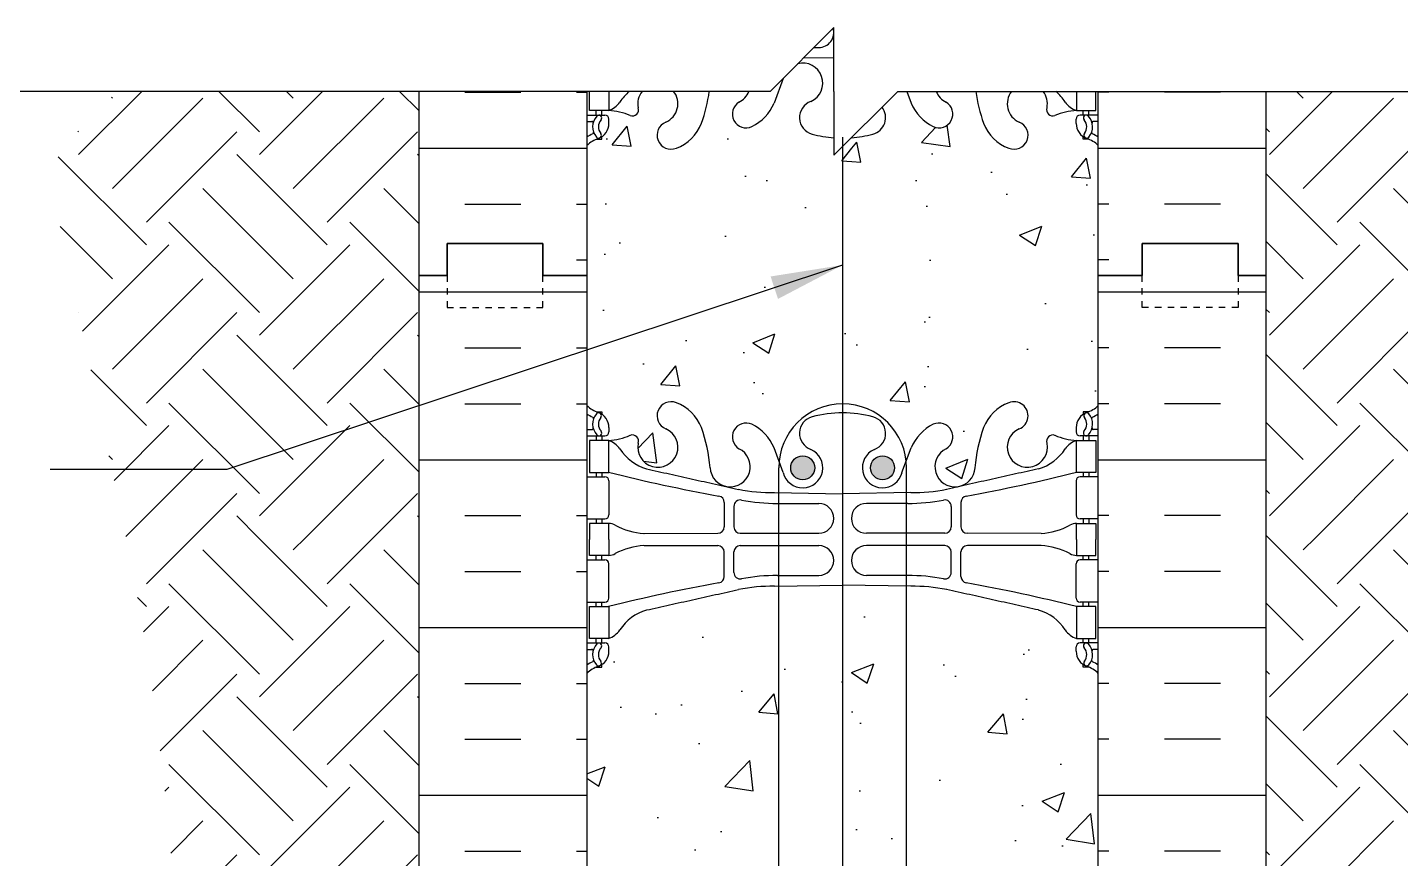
# Model space of a CAD drawing. Header units: inches. Extents: x 269.3 to 322.7, y 44.6 to 95.9.
# Drawn here: x 283.35 to 304.82, y 82.93 to 95.94 of the extents above; entities that cross this region are included whole.
import ezdxf

# ---------------------------------------------------------------- set-up
doc = ezdxf.new("R2010")
doc.units = ezdxf.units.IN
doc.header["$LTSCALE"] = 0.5
doc.header["$MEASUREMENT"] = 0
doc.linetypes.add('DASHED2', pattern=[0.375, 0.25, -0.125])
for name, color, linetype in [('HATCH', 12, 'Continuous'), ('line25', 2, 'Continuous'), ('LINE3', 3, 'Continuous'), ('LINE50', 5, 'Continuous'), ('LINE9', 9, 'Continuous'), ('TEXT', 4, 'Continuous'), ('Web_Edge', 9, 'Continuous')]:
    doc.layers.add(name, color=color, linetype=linetype)
doc.styles.add('DIM', font='romans.shx', dxfattribs={"width": 0.7})
doc.dimstyles.new('ext_12', dxfattribs={"dimscale": 12, "dimtxt": 0.09375, "dimasz": 0.09375, "dimexe": 0.09375, "dimexo": 0.0625, "dimgap": 0.0625, "dimtad": 1, "dimdec": 1, "dimzin": 3, "dimdsep": 46, "dimlunit": 4, "dimtxsty": 'DIM', "dimcen": 0.09, "dimdle": 0.09375, "dimclrt": 4, "dimadec": 0, "dimazin": 0, "dimtfac": 1, "dimtdec": 1, "dimtmove": 2, "dimatfit": 3, "dimfxl": 1, "dimfrac": 2, "dimtolj": 1, "dimtzin": 0, "dimarcsym": 0})
pattern_1 = [(51, (0, 0), (3.59123, -0.251123), [0.375, -4.125]), (356, (0, 0), (-0.75929, 3.74828), [0.3, -3.3]), (101.4514, (0.2993, -0.021), (2.831944, 3.497155), [0.3187, -3.50571]), (47.1842, (-0.0175, 1), (5.349836, -0.73434), [0.5625, -6.1875]), (97.6356, (0.4284, 0.9387), (4.5876, 4.95141), [0.47805, -5.258565]), (352.1842, (-0.0175, 1), (4.58759, 4.95141), [0.45, -4.95]), (22, (0.4868, 0.7586), (3.019214, -1.9607), [0.375, -4.125]), (327, (0.487, 0.7586), (1.153113, 3.64643), [0.3, -3.3]), (72.4514, (0.7384, 0.5952), (4.17233, 1.685726), [0.3187, -3.50571]), (38.5, (0, 0), (0.031741, 1.665277), [0, -3.26, 0, -3.35, 0, -3.3125]), (8.5, (0, 0), (1.28073, 1.994714), [0, -1.91, 0, -3.185, 0, -1.2625]), (328.5, (-1.1148, -0.0195), (2.670674, -0.066175), [0, -1.25, 0, -3.9, 0, -5.175]), (318.5, (-1.6148, -0.0282), (2.906751, 0.551339), [0, -1.625, 0, -2.59, 0, -3.675])]
pattern_2 = [(45, (-158.8588, -23.0793), (2e-16, 2.828427), [2, -2]), (45, (-159.3891, -22.549), (2e-16, 2.828427), [2, -2]), (45, (-159.9194, -22.0186), (2e-16, 2.828427), [2, -2]), (135, (-159.9194, -21.665), (-2.828427, 4e-16), [2, -2]), (135, (-159.3891, -21.1347), (-2.828427, 4e-16), [2, -2]), (135, (-158.8588, -20.6044), (-2.828427, 4e-16), [2, -2])]
pattern_3 = [(45, (-162.8588, -23.0793), (2e-16, 2.828427), [2, -2]), (45, (-163.3891, -22.549), (2e-16, 2.828427), [2, -2]), (45, (-163.9194, -22.0186), (2e-16, 2.828427), [2, -2]), (135, (-163.9194, -21.665), (-2.828427, 4e-16), [2, -2]), (135, (-163.3891, -21.1347), (-2.828427, 4e-16), [2, -2]), (135, (-162.8588, -20.6044), (-2.828427, 4e-16), [2, -2])]

msp = doc.modelspace()

# ---------------------------------------------------------------- hatches: boundary and pattern name
at = {"layer": 'HATCH'}
h = msp.add_hatch(dxfattribs=at)
h.set_pattern_fill('AR-CONC', color=256, scale=0.5, angle=1, style=0)
h.set_pattern_definition(pattern_1)
h.paths.add_polyline_path([(296.244, 94.211, -0.020939), (296.097, 94.206, -0.068475), (295.623, 94.268, -0.734872), (295.6, 94.779, 1.612474), (295.168, 95.139), (295.025, 94.752, -0.173075), (294.679, 94.385, -0.940793), (294.476, 94.768, 1.753171), (294.025, 95.065, -0.068226), (293.889, 94.437, -0.21345), (293.497, 94.048, -1), (293.334, 94.456, 2.087231), (292.9, 94.681, -0.638777), (292.775, 94.558, 0.087457), (292.438, 94.636), (292.333, 94.636), (292.333, 94.566), (292.38, 94.566, -0.414214), (292.443, 94.504), (292.443, 94.436, -0.249069), (292.333, 94.229), (292.333, 94.188), (292.243, 94.188, 0.088416), (292.097, 94.09), (292.097, 92.056), (292.097, 90.021, 0.088416), (292.243, 89.924), (292.333, 89.924), (292.333, 89.882, -0.249069), (292.443, 89.675), (292.443, 89.608, -0.414214), (292.38, 89.545), (292.333, 89.545), (292.333, 89.475), (292.438, 89.475, 0.087457), (292.775, 89.554, -0.638777), (292.9, 89.431, 2.087231), (293.334, 89.655, -1), (293.497, 90.064, -0.21345), (293.889, 89.675, -0.068226), (294.025, 89.047, 0.027005), (294.028, 89.013), (294.232, 89.013), (294.648, 89.013, 0.329064), (294.476, 89.343, -0.940793), (294.679, 89.727, -0.173075), (295.025, 89.36), (295.103, 89.149, -0.384362), (296.098, 90.046, -0.036536), (296.244, 90.035)])
h = msp.add_hatch(dxfattribs=at)
h.set_pattern_fill('AR-CONC', color=256, scale=0.5, angle=1, style=0)
h.set_pattern_definition(pattern_1)
h.paths.add_polyline_path([(300.097, 94.09, 0.088416), (299.951, 94.188), (299.861, 94.188), (299.861, 94.229, -0.249069), (299.751, 94.436), (299.751, 94.504, -0.414214), (299.813, 94.566), (299.861, 94.566), (299.861, 94.636), (299.756, 94.636, 0.087457), (299.419, 94.558, -0.638777), (299.294, 94.681, 2.087231), (298.86, 94.456, -1), (298.697, 94.048, -0.21345), (298.304, 94.437, -0.068226), (298.169, 95.065, 1.753171), (297.718, 94.768, -0.940793), (297.514, 94.385, -0.173075), (297.168, 94.752), (297.026, 95.139, 1.612474), (296.594, 94.779, -0.734872), (296.571, 94.268, -0.047469), (296.244, 94.211), (296.244, 90.035, -0.341601), (297.092, 89.154), (297.168, 89.36, -0.173075), (297.514, 89.727, -0.940793), (297.718, 89.343, 1.753171), (298.169, 89.047, -0.068226), (298.304, 89.675, -0.21345), (298.697, 90.064, -1), (298.86, 89.655, 2.087231), (299.294, 89.431, -0.638777), (299.419, 89.554, 0.087457), (299.756, 89.475), (299.861, 89.475), (299.861, 89.545), (299.813, 89.545, -0.414214), (299.751, 89.608), (299.751, 89.675, -0.249069), (299.861, 89.882), (299.861, 89.924), (299.951, 89.924, 0.088416), (300.097, 90.021), (300.097, 92.056)])
h = msp.add_hatch(dxfattribs=at)
h.set_pattern_fill('EARTH', color=256, scale=8, angle=45, style=0)
h.set_pattern_definition(pattern_2)
h.paths.add_polyline_path([(284.753, 94.937), (289.472, 94.937), (289.472, 87.951), (284.887, 87.951), (284.883, 87.97), (284.879, 87.99), (284.875, 88.009), (284.871, 88.029), (284.867, 88.049), (284.863, 88.068), (284.859, 88.088), (284.855, 88.107), (284.85, 88.127), (284.846, 88.147), (284.842, 88.166), (284.838, 88.186), (284.834, 88.205), (284.83, 88.225), (284.826, 88.244), (284.822, 88.264), (284.818, 88.284), (284.814, 88.303), (284.81, 88.323), (284.806, 88.342), (284.802, 88.362), (284.798, 88.382), (284.794, 88.401), (284.789, 88.421), (284.785, 88.44), (284.781, 88.46), (284.777, 88.479), (284.773, 88.499), (284.769, 88.519), (284.765, 88.538), (284.761, 88.558), (284.757, 88.577), (284.753, 88.597), (284.749, 88.616), (284.745, 88.636), (284.74, 88.656), (284.736, 88.675), (284.732, 88.695), (284.728, 88.714), (284.724, 88.734), (284.72, 88.754), (284.716, 88.773), (284.712, 88.793), (284.708, 88.812), (284.704, 88.832), (284.7, 88.851), (284.695, 88.871), (284.691, 88.891), (284.687, 88.91), (284.683, 88.93), (284.679, 88.949), (284.675, 88.969), (284.671, 88.988), (284.667, 89.008), (284.663, 89.028), (284.659, 89.047), (284.654, 89.067), (284.65, 89.086), (284.646, 89.106), (284.642, 89.125), (284.638, 89.145), (284.634, 89.165), (284.63, 89.184), (284.626, 89.204), (284.622, 89.223), (284.617, 89.243), (284.613, 89.263), (284.609, 89.282), (284.605, 89.302), (284.601, 89.321), (284.597, 89.341), (284.593, 89.36), (284.589, 89.38), (284.585, 89.4), (284.58, 89.419), (284.576, 89.439), (284.572, 89.458), (284.568, 89.478), (284.564, 89.497), (284.56, 89.517), (284.556, 89.537), (284.552, 89.556), (284.547, 89.576), (284.543, 89.595), (284.539, 89.615), (284.535, 89.634), (284.531, 89.654), (284.527, 89.674), (284.523, 89.693), (284.519, 89.713), (284.514, 89.732), (284.51, 89.752), (284.506, 89.771), (284.502, 89.791), (284.498, 89.811), (284.494, 89.83), (284.49, 89.85), (284.485, 89.869), (284.481, 89.889), (284.477, 89.908), (284.473, 89.928), (284.469, 89.948), (284.465, 89.967), (284.461, 89.987), (284.457, 90.006), (284.452, 90.026), (284.448, 90.045), (284.444, 90.065), (284.44, 90.085), (284.436, 90.104), (284.432, 90.124), (284.428, 90.143), (284.423, 90.163), (284.419, 90.183), (284.415, 90.202), (284.411, 90.222), (284.407, 90.241), (284.403, 90.261), (284.399, 90.28), (284.394, 90.3), (284.39, 90.32), (284.386, 90.339), (284.382, 90.359), (284.378, 90.378), (284.374, 90.398), (284.369, 90.417), (284.365, 90.437), (284.361, 90.457), (284.357, 90.476), (284.353, 90.496), (284.349, 90.515), (284.345, 90.535), (284.34, 90.554), (284.336, 90.574), (284.332, 90.594), (284.328, 90.613), (284.324, 90.633), (284.32, 90.652), (284.315, 90.672), (284.311, 90.691), (284.307, 90.711), (284.303, 90.731), (284.299, 90.75), (284.295, 90.77), (284.29, 90.789), (284.286, 90.809), (284.282, 90.828), (284.278, 90.848), (284.274, 90.868), (284.27, 90.887), (284.266, 90.907), (284.261, 90.926), (284.257, 90.946), (284.253, 90.965), (284.249, 90.985), (284.245, 91.005), (284.241, 91.024), (284.236, 91.044), (284.232, 91.063), (284.228, 91.083), (284.224, 91.102), (284.22, 91.122), (284.216, 91.142), (284.211, 91.161), (284.207, 91.181), (284.203, 91.2), (284.199, 91.22), (284.195, 91.239), (284.19, 91.259), (284.186, 91.279), (284.182, 91.298), (284.178, 91.318), (284.174, 91.337), (284.17, 91.357), (284.165, 91.376), (284.161, 91.396), (284.157, 91.416), (284.153, 91.435), (284.149, 91.455), (284.145, 91.474), (284.14, 91.494), (284.136, 91.513), (284.132, 91.533), (284.128, 91.553), (284.124, 91.572), (284.12, 91.592), (284.115, 91.611), (284.111, 91.631), (284.107, 91.65), (284.103, 91.67), (284.099, 91.69), (284.094, 91.709), (284.09, 91.729), (284.086, 91.748), (284.082, 91.768), (284.078, 91.787), (284.074, 91.807), (284.069, 91.827), (284.065, 91.846), (284.061, 91.866), (284.057, 91.885), (284.053, 91.905), (284.048, 91.924), (284.044, 91.944), (284.04, 91.964), (284.036, 91.983), (284.032, 92.003), (284.028, 92.022), (284.023, 92.042), (284.019, 92.061), (284.015, 92.081), (284.011, 92.1), (284.007, 92.12), (284.002, 92.14), (283.998, 92.159), (283.994, 92.179), (283.99, 92.198), (283.986, 92.218), (283.982, 92.237), (283.977, 92.257), (283.973, 92.277), (283.969, 92.296), (283.965, 92.316), (283.961, 92.335), (283.956, 92.355), (283.952, 92.374), (283.948, 92.394), (283.944, 92.414), (283.94, 92.433), (283.936, 92.453), (283.931, 92.472), (283.927, 92.492), (283.923, 92.511), (283.919, 92.531), (283.915, 92.551), (283.91, 92.57), (283.906, 92.59), (283.902, 92.609), (283.898, 92.629), (283.894, 92.648), (283.889, 92.668), (283.885, 92.688), (283.881, 92.707), (283.877, 92.727), (283.873, 92.746), (283.869, 92.766), (283.864, 92.785), (283.86, 92.805), (283.856, 92.825), (283.852, 92.844), (283.848, 92.864), (283.843, 92.883), (283.839, 92.903), (283.835, 92.922), (283.831, 92.942), (283.827, 92.962), (283.827, 94.01)])
h = msp.add_hatch(dxfattribs=at)
h.set_pattern_fill('INSUL', color=256, scale=7, style=0)
h.set_pattern_definition([(0, (-2634.0648, -304.9536), (0, 2.625), []), (0, (-2634.0648, -304.0786), (0, 2.625), [0.875, -0.875]), (0, (-2634.0648, -303.2036), (0, 2.625), [0.875, -0.875])])
h.paths.add_polyline_path([(292.097, 94.937), (289.472, 94.937), (289.472, 92.056), (289.909, 92.056), (289.909, 92.556), (291.409, 92.556), (291.409, 92.056), (292.097, 92.056)])
h = msp.add_hatch(dxfattribs=at)
h.set_pattern_fill('INSUL', color=256, scale=7, style=0)
h.set_pattern_definition([(180, (3226.2584, -304.9536), (0, 2.625), []), (180, (3226.2584, -304.0786), (0, 2.625), [0.875, -0.875]), (180, (3226.2584, -303.2036), (0, 2.625), [0.875, -0.875])])
h.paths.add_polyline_path([(302.722, 94.937), (300.097, 94.937), (300.097, 92.056), (300.784, 92.056), (300.784, 92.556), (302.284, 92.556), (302.284, 92.056), (302.722, 92.056)])
h = msp.add_hatch(dxfattribs=at)
h.set_pattern_fill('EARTH', color=256, scale=8, angle=45, style=0)
h.set_pattern_definition(pattern_3)
h.paths.add_polyline_path([(307.44, 94.937), (302.722, 94.937), (302.722, 87.951), (307.307, 87.951), (307.311, 87.97), (307.315, 87.99), (307.319, 88.009), (307.323, 88.029), (307.327, 88.049), (307.331, 88.068), (307.335, 88.088), (307.339, 88.107), (307.343, 88.127), (307.347, 88.147), (307.351, 88.166), (307.355, 88.186), (307.359, 88.205), (307.363, 88.225), (307.368, 88.244), (307.372, 88.264), (307.376, 88.284), (307.38, 88.303), (307.384, 88.323), (307.388, 88.342), (307.392, 88.362), (307.396, 88.382), (307.4, 88.401), (307.404, 88.421), (307.408, 88.44), (307.412, 88.46), (307.416, 88.479), (307.42, 88.499), (307.425, 88.519), (307.429, 88.538), (307.433, 88.558), (307.437, 88.577), (307.441, 88.597), (307.445, 88.616), (307.449, 88.636), (307.453, 88.656), (307.457, 88.675), (307.461, 88.695), (307.465, 88.714), (307.47, 88.734), (307.474, 88.754), (307.478, 88.773), (307.482, 88.793), (307.486, 88.812), (307.49, 88.832), (307.494, 88.851), (307.498, 88.871), (307.502, 88.891), (307.506, 88.91), (307.51, 88.93), (307.515, 88.949), (307.519, 88.969), (307.523, 88.988), (307.527, 89.008), (307.531, 89.028), (307.535, 89.047), (307.539, 89.067), (307.543, 89.086), (307.547, 89.106), (307.551, 89.125), (307.556, 89.145), (307.56, 89.165), (307.564, 89.184), (307.568, 89.204), (307.572, 89.223), (307.576, 89.243), (307.58, 89.263), (307.584, 89.282), (307.588, 89.302), (307.593, 89.321), (307.597, 89.341), (307.601, 89.36), (307.605, 89.38), (307.609, 89.4), (307.613, 89.419), (307.617, 89.439), (307.621, 89.458), (307.626, 89.478), (307.63, 89.497), (307.634, 89.517), (307.638, 89.537), (307.642, 89.556), (307.646, 89.576), (307.65, 89.595), (307.654, 89.615), (307.659, 89.634), (307.663, 89.654), (307.667, 89.674), (307.671, 89.693), (307.675, 89.713), (307.679, 89.732), (307.683, 89.752), (307.687, 89.771), (307.692, 89.791), (307.696, 89.811), (307.7, 89.83), (307.704, 89.85), (307.708, 89.869), (307.712, 89.889), (307.716, 89.908), (307.721, 89.928), (307.725, 89.948), (307.729, 89.967), (307.733, 89.987), (307.737, 90.006), (307.741, 90.026), (307.745, 90.045), (307.749, 90.065), (307.754, 90.085), (307.758, 90.104), (307.762, 90.124), (307.766, 90.143), (307.77, 90.163), (307.774, 90.183), (307.779, 90.202), (307.783, 90.222), (307.787, 90.241), (307.791, 90.261), (307.795, 90.28), (307.799, 90.3), (307.803, 90.32), (307.808, 90.339), (307.812, 90.359), (307.816, 90.378), (307.82, 90.398), (307.824, 90.417), (307.828, 90.437), (307.832, 90.457), (307.837, 90.476), (307.841, 90.496), (307.845, 90.515), (307.849, 90.535), (307.853, 90.554), (307.857, 90.574), (307.862, 90.594), (307.866, 90.613), (307.87, 90.633), (307.874, 90.652), (307.878, 90.672), (307.882, 90.691), (307.886, 90.711), (307.891, 90.731), (307.895, 90.75), (307.899, 90.77), (307.903, 90.789), (307.907, 90.809), (307.911, 90.828), (307.916, 90.848), (307.92, 90.868), (307.924, 90.887), (307.928, 90.907), (307.932, 90.926), (307.936, 90.946), (307.941, 90.965), (307.945, 90.985), (307.949, 91.005), (307.953, 91.024), (307.957, 91.044), (307.961, 91.063), (307.966, 91.083), (307.97, 91.102), (307.974, 91.122), (307.978, 91.142), (307.982, 91.161), (307.986, 91.181), (307.991, 91.2), (307.995, 91.22), (307.999, 91.239), (308.003, 91.259), (308.007, 91.279), (308.011, 91.298), (308.016, 91.318), (308.02, 91.337), (308.024, 91.357), (308.028, 91.376), (308.032, 91.396), (308.037, 91.416), (308.041, 91.435), (308.045, 91.455), (308.049, 91.474), (308.053, 91.494), (308.057, 91.513), (308.062, 91.533), (308.066, 91.553), (308.07, 91.572), (308.074, 91.592), (308.078, 91.611), (308.082, 91.631), (308.087, 91.65), (308.091, 91.67), (308.095, 91.69), (308.099, 91.709), (308.103, 91.729), (308.108, 91.748), (308.112, 91.768), (308.116, 91.787), (308.12, 91.807), (308.124, 91.827), (308.128, 91.846), (308.133, 91.866), (308.137, 91.885), (308.141, 91.905), (308.145, 91.924), (308.149, 91.944), (308.154, 91.964), (308.158, 91.983), (308.162, 92.003), (308.166, 92.022), (308.17, 92.042), (308.174, 92.061), (308.179, 92.081), (308.183, 92.1), (308.187, 92.12), (308.191, 92.14), (308.195, 92.159), (308.2, 92.179), (308.204, 92.198), (308.208, 92.218), (308.212, 92.237), (308.216, 92.257), (308.22, 92.277), (308.225, 92.296), (308.229, 92.316), (308.233, 92.335), (308.237, 92.355), (308.241, 92.374), (308.246, 92.394), (308.25, 92.414), (308.254, 92.433), (308.258, 92.453), (308.262, 92.472), (308.266, 92.492), (308.271, 92.511), (308.275, 92.531), (308.279, 92.551), (308.283, 92.57), (308.287, 92.59), (308.292, 92.609), (308.296, 92.629), (308.3, 92.648), (308.304, 92.668), (308.308, 92.688), (308.313, 92.707), (308.317, 92.727), (308.321, 92.746), (308.325, 92.766), (308.329, 92.785), (308.333, 92.805), (308.338, 92.825), (308.342, 92.844), (308.346, 92.864), (308.35, 92.883), (308.354, 92.903), (308.359, 92.922), (308.363, 92.942), (308.367, 92.962), (308.367, 94.01)])
h = msp.add_hatch(dxfattribs=at)
h.set_pattern_fill('INSUL', color=256, scale=7, style=0)
h.set_pattern_definition([(0, (-2634.0648, -322.9536), (0, 2.625), []), (0, (-2634.0648, -322.0786), (0, 2.625), [0.875, -0.875]), (0, (-2634.0648, -321.2036), (0, 2.625), [0.875, -0.875])])
h.paths.add_polyline_path([(289.472, 74.056), (289.909, 74.056), (289.909, 74.556), (291.409, 74.556), (291.409, 74.056), (292.097, 74.056), (292.097, 92.056), (291.409, 92.056), (291.409, 92.556), (289.909, 92.556), (289.909, 92.056), (289.472, 92.056)])
h = msp.add_hatch(dxfattribs=at)
h.set_pattern_fill('INSUL', color=256, scale=7, style=0)
h.set_pattern_definition([(180, (3226.2584, -322.9536), (0, 2.625), []), (180, (3226.2584, -322.0786), (0, 2.625), [0.875, -0.875]), (180, (3226.2584, -321.2036), (0, 2.625), [0.875, -0.875])])
h.paths.add_polyline_path([(302.722, 74.056), (302.284, 74.056), (302.284, 74.556), (300.784, 74.556), (300.784, 74.056), (300.097, 74.056), (300.097, 92.056), (300.784, 92.056), (300.784, 92.556), (302.284, 92.556), (302.284, 92.056), (302.722, 92.056)])
h = msp.add_hatch(dxfattribs=at)
h.set_pattern_fill('EARTH', color=256, scale=8, angle=45, style=0)
h.set_pattern_definition(pattern_2)
edge = h.paths.add_edge_path()
edge.add_line((284.887, 87.951), (289.472, 87.951))
edge.add_line((289.472, 87.951), (289.472, 74.056))
edge.add_line((289.472, 74.056), (289.472, 56.056))
edge.add_line((289.472, 56.056), (289.909, 56.056))
edge.add_line((289.909, 56.056), (289.909, 55.556))
edge.add_line((289.909, 55.556), (287.472, 55.556))
edge.add_line((287.472, 55.556), (287.472, 45.556))
edge.add_line((287.472, 45.556), (285.972, 45.556))
edge.add_spline(control_points=[(285.972, 45.556), (287.839, 54.602), (285.566, 68.867), (285.943, 82.846), (284.887, 87.951)], knot_values=[5.103042, 5.103042, 5.103042, 5.103042, 32.127747, 47.716315, 47.716315, 47.716315, 47.716315], degree=3, periodic=0)
h = msp.add_hatch(dxfattribs=at)
h.set_pattern_fill('EARTH', color=256, scale=8, angle=45, style=0)
h.set_pattern_definition(pattern_3)
edge = h.paths.add_edge_path()
edge.add_line((307.307, 87.951), (302.722, 87.951))
edge.add_line((302.722, 87.951), (302.722, 74.056))
edge.add_line((302.722, 74.056), (302.722, 56.056))
edge.add_line((302.722, 56.056), (302.284, 56.056))
edge.add_line((302.284, 56.056), (302.284, 55.556))
edge.add_line((302.284, 55.556), (304.722, 55.556))
edge.add_line((304.722, 55.556), (304.722, 45.556))
edge.add_line((304.722, 45.556), (306.222, 45.556))
edge.add_spline(control_points=[(306.222, 45.556), (304.355, 54.602), (306.978, 68.867), (306.251, 82.846), (307.307, 87.951)], knot_values=[5.103042, 5.103042, 5.103042, 5.103042, 32.127747, 47.716315, 47.716315, 47.716315, 47.716315], degree=3, periodic=0)
h = msp.add_hatch(dxfattribs=at)
h.set_pattern_fill('AR-CONC', color=256, scale=0.5)
h.set_pattern_definition([(50, (0, 0), (3.5863, -0.31376), [0.375, -4.125]), (355, (0, 0), (-0.693757, 3.76096), [0.3, -3.3]), (100.4514, (0.299, -0.026), (2.892544, 3.4472), [0.3187, -3.50571]), (46.1842, (0, 1), (5.336207, -0.827596), [0.5625, -6.1875]), (96.6356, (0.4447, 0.931), (4.67331, 4.87059), [0.47805, -5.25857]), (351.1842, (0, 1), (4.67331, 4.87059), [0.45, -4.95]), (21, (0.5, 0.75), (2.984535, -2.013094), [0.375, -4.125]), (326, (0.5, 0.75), (1.216577, 3.62575), [0.3, -3.3]), (71.4514, (0.7487, 0.5822), (4.20111, 1.612656), [0.3187, -3.50571]), (37.5, (0, 0), (0.0607993, 1.6644693), [0, -3.26, 0, -3.35, 0, -3.3125]), (7.5, (0, 0), (1.315348, 1.972059), [0, -1.91, 0, -3.185, 0, -1.2625]), (327.5, (-1.115, 0), (2.669112, -0.1127744), [0, -1.25, 0, -3.9, 0, -5.175]), (317.5, (-1.615, 0), (2.91593, 0.500525), [0, -1.625, 0, -2.59, 0, -3.675])])
edge = h.paths.add_edge_path()
edge.add_line((295.098, 69.194), (295.03, 69.193))
edge.add_arc((295.025, 66.21), 2.984, 89.9005, 100.7454)
edge.add_spline(control_points=[(294.469, 69.141), (293.031, 68.821)], knot_values=[0, 0, 1, 1], degree=1, periodic=0)
edge.add_arc((293.239, 68.107), 0.743, 106.1893, 145.772)
edge.add_arc((292.315, 68.718), 0.364, 289.6613, 327.9576, ccw=False)
edge.add_line((292.438, 68.375), (292.333, 68.375))
edge.add_line((292.333, 68.375), (292.333, 68.305))
edge.add_line((292.333, 68.305), (292.38, 68.305))
edge.add_arc((292.38, 68.243), 0.0625, 0, 90, ccw=False)
edge.add_line((292.443, 68.243), (292.443, 68.175))
edge.add_arc((292.193, 68.175), 0.25, 304.0558, 360, ccw=False)
edge.add_line((292.333, 67.968), (292.333, 67.926))
edge.add_line((292.333, 67.926), (292.243, 67.926))
edge.add_arc((292.443, 67.468), 0.5, 113.5782, 133.7891)
edge.add_line((292.097, 67.829), (292.097, 62.283))
edge.add_arc((292.443, 62.644), 0.5, 226.2109, 246.4218)
edge.add_line((292.243, 62.185), (292.333, 62.185))
edge.add_line((292.333, 62.185), (292.333, 62.144))
edge.add_arc((292.193, 61.936), 0.25, 0, 55.9442, ccw=False)
edge.add_line((292.443, 61.936), (292.443, 61.869))
edge.add_arc((292.38, 61.869), 0.0625, -90, 0, ccw=False)
edge.add_line((292.38, 61.806), (292.333, 61.806))
edge.add_line((292.333, 61.806), (292.333, 61.736))
edge.add_line((292.333, 61.736), (292.438, 61.736))
edge.add_arc((292.315, 61.394), 0.364, 32.0424, 70.3387, ccw=False)
edge.add_arc((293.239, 62.005), 0.743, 214.228, 253.8107)
edge.add_spline(control_points=[(293.031, 61.291), (294.469, 60.971)], knot_values=[0, 0, 1, 1], degree=1, periodic=0)
edge.add_arc((295.025, 63.902), 2.984, 259.2546, 270.0995)
edge.add_line((295.03, 60.918), (295.098, 60.917))
edge.add_line((295.098, 60.917), (295.098, 69.194))
h.paths.add_polyline_path([(296.097, 69.209), (295.098, 69.194), (295.098, 60.917), (296.097, 60.903)])
h.paths.add_polyline_path([(297.098, 69.194), (296.097, 69.209), (296.097, 60.903), (297.098, 60.917)])
edge = h.paths.add_edge_path()
edge.add_arc((299.751, 67.468), 0.5, 46.2109, 66.4218)
edge.add_line((299.951, 67.926), (299.861, 67.926))
edge.add_line((299.861, 67.926), (299.861, 67.968))
edge.add_arc((300.001, 68.175), 0.25, 180, 235.9442, ccw=False)
edge.add_line((299.751, 68.175), (299.751, 68.243))
edge.add_arc((299.813, 68.243), 0.0625, 90, 180, ccw=False)
edge.add_line((299.813, 68.305), (299.861, 68.305))
edge.add_line((299.861, 68.305), (299.861, 68.375))
edge.add_line((299.861, 68.375), (299.756, 68.375))
edge.add_arc((299.878, 68.718), 0.364, 212.0424, 250.3387, ccw=False)
edge.add_arc((298.955, 68.107), 0.743, 34.228, 73.8107)
edge.add_spline(control_points=[(299.162, 68.821), (297.725, 69.141)], knot_values=[0, 0, 1, 1], degree=1, periodic=0)
edge.add_arc((297.169, 66.21), 2.984, 79.2546, 90.0995)
edge.add_line((297.163, 69.193), (297.098, 69.194))
edge.add_line((297.098, 69.194), (297.098, 60.917))
edge.add_line((297.098, 60.917), (297.163, 60.918))
edge.add_arc((297.169, 63.902), 2.984, 269.9005, 280.7454)
edge.add_spline(control_points=[(297.725, 60.971), (299.162, 61.291)], knot_values=[0, 0, 1, 1], degree=1, periodic=0)
edge.add_arc((298.955, 62.005), 0.743, 286.1893, 325.772)
edge.add_arc((299.878, 61.394), 0.364, 109.6613, 147.9576, ccw=False)
edge.add_line((299.756, 61.736), (299.861, 61.736))
edge.add_line((299.861, 61.736), (299.861, 61.806))
edge.add_line((299.861, 61.806), (299.813, 61.806))
edge.add_arc((299.813, 61.869), 0.0625, 180, 270, ccw=False)
edge.add_line((299.751, 61.869), (299.751, 61.936))
edge.add_arc((300.001, 61.936), 0.25, 124.0558, 180, ccw=False)
edge.add_line((299.861, 62.144), (299.861, 62.185))
edge.add_line((299.861, 62.185), (299.951, 62.185))
edge.add_arc((299.751, 62.644), 0.5, 293.5782, 313.7891)
edge.add_line((300.097, 62.283), (300.097, 67.829))
edge = h.paths.add_edge_path()
edge.add_line((295.098, 87.194), (295.03, 87.193))
edge.add_arc((295.025, 84.21), 2.984, 89.9005, 100.7454)
edge.add_spline(control_points=[(294.469, 87.141), (293.031, 86.821)], knot_values=[0, 0, 1, 1], degree=1, periodic=0)
edge.add_arc((293.239, 86.107), 0.743, 106.1893, 145.772)
edge.add_arc((292.315, 86.718), 0.364, 289.6613, 327.9576, ccw=False)
edge.add_line((292.438, 86.375), (292.333, 86.375))
edge.add_line((292.333, 86.375), (292.333, 86.305))
edge.add_line((292.333, 86.305), (292.38, 86.305))
edge.add_arc((292.38, 86.243), 0.0625, 0, 90, ccw=False)
edge.add_line((292.443, 86.243), (292.443, 86.175))
edge.add_arc((292.193, 86.175), 0.25, 304.0558, 360, ccw=False)
edge.add_line((292.333, 85.968), (292.333, 85.926))
edge.add_line((292.333, 85.926), (292.243, 85.926))
edge.add_arc((292.443, 85.468), 0.5, 113.5782, 133.7891)
edge.add_line((292.097, 85.829), (292.097, 80.283))
edge.add_arc((292.443, 80.644), 0.5, 226.2109, 246.4218)
edge.add_line((292.243, 80.185), (292.333, 80.185))
edge.add_line((292.333, 80.185), (292.333, 80.144))
edge.add_arc((292.193, 79.936), 0.25, 0, 55.9442, ccw=False)
edge.add_line((292.443, 79.936), (292.443, 79.869))
edge.add_arc((292.38, 79.869), 0.0625, -90, 0, ccw=False)
edge.add_line((292.38, 79.806), (292.333, 79.806))
edge.add_line((292.333, 79.806), (292.333, 79.736))
edge.add_line((292.333, 79.736), (292.438, 79.736))
edge.add_arc((292.315, 79.394), 0.364, 32.0424, 70.3387, ccw=False)
edge.add_arc((293.239, 80.005), 0.743, 214.228, 253.8107)
edge.add_spline(control_points=[(293.031, 79.291), (294.469, 78.971)], knot_values=[0, 0, 1, 1], degree=1, periodic=0)
edge.add_arc((295.025, 81.902), 2.984, 259.2546, 270.0995)
edge.add_line((295.03, 78.918), (295.098, 78.917))
edge.add_line((295.098, 78.917), (295.098, 87.194))
h.paths.add_polyline_path([(296.097, 87.209), (295.098, 87.194), (295.098, 78.917), (296.097, 78.903)])
h.paths.add_polyline_path([(297.098, 87.194), (296.097, 87.209), (296.097, 78.903), (297.098, 78.917)])
edge = h.paths.add_edge_path()
edge.add_arc((299.751, 85.468), 0.5, 46.2109, 66.4218)
edge.add_line((299.951, 85.926), (299.861, 85.926))
edge.add_line((299.861, 85.926), (299.861, 85.968))
edge.add_arc((300.001, 86.175), 0.25, 180, 235.9442, ccw=False)
edge.add_line((299.751, 86.175), (299.751, 86.243))
edge.add_arc((299.813, 86.243), 0.0625, 90, 180, ccw=False)
edge.add_line((299.813, 86.305), (299.861, 86.305))
edge.add_line((299.861, 86.305), (299.861, 86.375))
edge.add_line((299.861, 86.375), (299.756, 86.375))
edge.add_arc((299.878, 86.718), 0.364, 212.0424, 250.3387, ccw=False)
edge.add_arc((298.955, 86.107), 0.743, 34.228, 73.8107)
edge.add_spline(control_points=[(299.162, 86.821), (297.725, 87.141)], knot_values=[0, 0, 1, 1], degree=1, periodic=0)
edge.add_arc((297.169, 84.21), 2.984, 79.2546, 90.0995)
edge.add_line((297.163, 87.193), (297.098, 87.194))
edge.add_line((297.098, 87.194), (297.098, 78.917))
edge.add_line((297.098, 78.917), (297.163, 78.918))
edge.add_arc((297.169, 81.902), 2.984, 269.9005, 280.7454)
edge.add_spline(control_points=[(297.725, 78.971), (299.162, 79.291)], knot_values=[0, 0, 1, 1], degree=1, periodic=0)
edge.add_arc((298.955, 80.005), 0.743, 286.1893, 325.772)
edge.add_arc((299.878, 79.394), 0.364, 109.6613, 147.9576, ccw=False)
edge.add_line((299.756, 79.736), (299.861, 79.736))
edge.add_line((299.861, 79.736), (299.861, 79.806))
edge.add_line((299.861, 79.806), (299.813, 79.806))
edge.add_arc((299.813, 79.869), 0.0625, 180, 270, ccw=False)
edge.add_line((299.751, 79.869), (299.751, 79.936))
edge.add_arc((300.001, 79.936), 0.25, 124.0558, 180, ccw=False)
edge.add_line((299.861, 80.144), (299.861, 80.185))
edge.add_line((299.861, 80.185), (299.951, 80.185))
edge.add_arc((299.751, 80.644), 0.5, 293.5782, 313.7891)
edge.add_line((300.097, 80.283), (300.097, 85.829))
at = {"layer": 'LINE3'}
for points in [[(295.66, 89.046, 1), (295.285, 89.046, 1)], [(296.535, 89.046, 1), (296.91, 89.046, 1)]]:
    msp.add_hatch(color=256, dxfattribs=at).paths.add_polyline_path(points)

# ---------------------------------------------------------------- linework, layer by layer
at = {"layer": 'line25'}
for p, q in [((292.097, 94.937), (292.097, 92.056)), ((300.097, 92.056), (300.097, 94.937)), ((292.097, 92.056), (292.097, 74.056)), ((300.097, 74.056), (300.097, 92.056))]:
    msp.add_line(p, q, dxfattribs=at)
at = {"layer": 'LINE3'}
for p, q in [((296.097, 94.219), (296.097, 46.556)), ((295.098, 57.554), (295.098, 89.046)), ((297.098, 57.554), (297.098, 89.046))]:
    msp.add_line(p, q, dxfattribs=at)
for centre in [(295.473, 89.046), (296.722, 89.046)]:
    msp.add_circle(centre, 0.188, dxfattribs=at)
for start, end in [(90, 180), (0, 90)]:
    msp.add_arc((296.098, 89.046), 1, start, end, dxfattribs=at)
at = {"layer": 'LINE50'}
for p, q in [((289.472, 92.056), (289.472, 94.937)), ((302.722, 92.056), (302.722, 94.937)), ((289.472, 74.056), (289.472, 92.056)), ((302.722, 74.056), (302.722, 92.056))]:
    msp.add_line(p, q, dxfattribs=at)
for points in [[(292.097, 92.056), (291.409, 92.056), (291.409, 92.556), (289.909, 92.556), (289.909, 92.056), (289.472, 92.056)], [(289.472, 92.056), (289.909, 92.056), (289.909, 92.556), (291.409, 92.556), (291.409, 92.056), (292.097, 92.056)], [(300.097, 92.056), (300.784, 92.056), (300.784, 92.556), (302.284, 92.556), (302.284, 92.056), (302.722, 92.056)], [(302.722, 92.056), (302.284, 92.056), (302.284, 92.556), (300.784, 92.556), (300.784, 92.056), (300.097, 92.056)]]:
    msp.add_lwpolyline(points, dxfattribs=at)
at = {"layer": 'LINE9'}
for p, q in [((295.962, 95.937), (294.962, 94.937)), ((295.962, 94.937), (295.962, 95.937)), ((294.962, 94.937), (281.022, 94.937)), ((295.962, 93.937), (296.962, 94.937)), ((295.962, 94.937), (295.962, 93.937)), ((296.962, 94.937), (310.901, 94.937))]:
    msp.add_line(p, q, dxfattribs=at)
at = {"layer": 'LINE9', "linetype": 'DASHED2', "ltscale": 0.15}
for points in [[(289.909, 92.056), (289.909, 92.056), (289.909, 91.556), (291.409, 91.556), (291.409, 92.056), (291.409, 92.056)], [(289.909, 92.056), (289.909, 92.056), (289.909, 91.556), (291.409, 91.556), (291.409, 92.056), (291.409, 92.056)], [(302.284, 92.056), (302.284, 92.056), (302.284, 91.556), (300.784, 91.556), (300.784, 92.056), (300.784, 92.056)], [(302.284, 92.056), (302.284, 92.056), (302.284, 91.556), (300.784, 91.556), (300.784, 92.056), (300.784, 92.056)]]:
    msp.add_lwpolyline(points, dxfattribs=at)
at = {"layer": 'TEXT'}
for points in [[(295.191, 89.022, 0, 0.36, 0), (294.111, 89.022, 0, 0, 0), (276.648, 89.022, 0, 0, 0)], [(300.527, 84.64, 0, 0.36, 0), (301.607, 84.64, 0, 0, 0), (309.668, 84.64, 0, 0, 0)]]:
    msp.add_lwpolyline(points, format="xyseb", dxfattribs=at)
at = {"layer": 'Web_Edge'}
for p, q in [((295.647, 95.623), (295.724, 95.623)), ((295.486, 95.461), (295.962, 95.468)), ((295.168, 95.139), (295.025, 94.752)), ((297.1, 94.937), (297.168, 94.752)), ((292.097, 94.566), (292.38, 94.566)), ((292.243, 94.566), (292.243, 94.636)), ((292.333, 94.566), (292.333, 94.636)), ((300.097, 94.566), (299.813, 94.566)), ((299.861, 94.566), (299.861, 94.636)), ((299.951, 94.566), (299.951, 94.636)), ((292.097, 94.466), (292.175, 94.466)), ((292.443, 94.436), (292.443, 94.504)), ((299.751, 94.436), (299.751, 94.504)), ((300.097, 94.466), (300.019, 94.466)), ((292.243, 94.188), (292.333, 94.188)), ((292.333, 94.188), (292.333, 94.229)), ((299.861, 94.188), (299.861, 94.229)), ((299.951, 94.188), (299.861, 94.188)), ((292.243, 89.924), (292.333, 89.924)), ((292.333, 89.924), (292.333, 89.882)), ((299.951, 89.924), (299.861, 89.924)), ((299.861, 89.924), (299.861, 89.882)), ((292.097, 89.645), (292.175, 89.645)), ((292.443, 89.675), (292.443, 89.608)), ((299.751, 89.675), (299.751, 89.608)), ((300.097, 89.645), (300.019, 89.645)), ((292.097, 89.545), (292.38, 89.545)), ((292.243, 89.545), (292.243, 89.475)), ((292.333, 89.545), (292.333, 89.475)), ((295.168, 88.973), (295.025, 89.36)), ((297.026, 88.973), (297.168, 89.36)), ((300.097, 89.545), (299.813, 89.545)), ((299.861, 89.545), (299.861, 89.475)), ((299.951, 89.545), (299.951, 89.475)), ((292.243, 88.975), (292.243, 88.905)), ((292.333, 88.975), (292.333, 88.905)), ((299.861, 88.975), (299.861, 88.905)), ((299.951, 88.975), (299.951, 88.905)), ((292.097, 88.905), (292.38, 88.905)), ((292.443, 88.843), (292.443, 88.308)), ((299.751, 88.843), (299.751, 88.308)), ((300.097, 88.905), (299.813, 88.905)), ((294.245, 88.505), (294.245, 88.121)), ((295.03, 88.657), (296.097, 88.641)), ((297.163, 88.657), (296.097, 88.641)), ((297.949, 88.505), (297.949, 88.121)), ((294.397, 88.443), (294.397, 88.121)), ((295.078, 88.489), (295.724, 88.489)), ((297.116, 88.489), (296.469, 88.489)), ((297.796, 88.443), (297.796, 88.121)), ((292.097, 88.245), (292.38, 88.245)), ((292.243, 88.245), (292.243, 88.175)), ((292.333, 88.245), (292.333, 88.175)), ((300.097, 88.245), (299.813, 88.245)), ((299.861, 88.245), (299.861, 88.175)), ((299.951, 88.245), (299.951, 88.175)), ((292.991, 88.02), (294.145, 88.021)), ((294.497, 88.021), (295.724, 88.021)), ((297.696, 88.021), (296.469, 88.021)), ((299.203, 88.02), (298.049, 88.021)), ((292.243, 87.605), (292.243, 87.675)), ((292.333, 87.605), (292.333, 87.675)), ((292.991, 87.831), (294.145, 87.83)), ((294.245, 87.345), (294.245, 87.73)), ((294.397, 87.407), (294.397, 87.73)), ((294.497, 87.83), (295.724, 87.83)), ((297.696, 87.83), (296.469, 87.83)), ((297.796, 87.407), (297.796, 87.73)), ((297.949, 87.345), (297.949, 87.73)), ((299.203, 87.831), (298.049, 87.83)), ((299.861, 87.605), (299.861, 87.675)), ((299.951, 87.605), (299.951, 87.675)), ((292.097, 87.605), (292.38, 87.605)), ((292.443, 87.008), (292.443, 87.543)), ((299.751, 87.008), (299.751, 87.543)), ((300.097, 87.605), (299.813, 87.605)), ((295.03, 87.193), (296.097, 87.209)), ((295.078, 87.361), (295.724, 87.361)), ((297.163, 87.193), (296.097, 87.209)), ((297.116, 87.361), (296.469, 87.361)), ((292.097, 86.945), (292.38, 86.945)), ((292.243, 86.875), (292.243, 86.945)), ((292.333, 86.875), (292.333, 86.945)), ((300.097, 86.945), (299.813, 86.945)), ((299.861, 86.875), (299.861, 86.945)), ((299.951, 86.875), (299.951, 86.945)), ((292.243, 86.305), (292.243, 86.375)), ((292.333, 86.305), (292.333, 86.375)), ((299.861, 86.305), (299.861, 86.375)), ((299.951, 86.305), (299.951, 86.375)), ((292.097, 86.305), (292.38, 86.305)), ((292.097, 86.205), (292.175, 86.205)), ((292.443, 86.175), (292.443, 86.243)), ((299.751, 86.175), (299.751, 86.243)), ((300.097, 86.305), (299.813, 86.305)), ((300.097, 86.205), (300.019, 86.205)), ((292.243, 85.926), (292.333, 85.926)), ((292.333, 85.926), (292.333, 85.968)), ((299.861, 85.926), (299.861, 85.968)), ((299.951, 85.926), (299.861, 85.926))]:
    msp.add_line(p, q, dxfattribs=at)
for points in [[(292.438, 94.937), (292.438, 94.636), (292.138, 94.636), (292.138, 94.937)], [(299.756, 94.937), (299.756, 94.636), (300.056, 94.636), (300.056, 94.937)], [(292.438, 87.925), (292.438, 88.175), (292.138, 88.175), (292.138, 87.925)], [(299.756, 87.925), (299.756, 88.175), (300.056, 88.175), (300.056, 87.925)], [(292.438, 87.925), (292.438, 87.675), (292.138, 87.675), (292.138, 87.925)], [(299.756, 87.925), (299.756, 87.675), (300.056, 87.675), (300.056, 87.925)]]:
    msp.add_lwpolyline(points, dxfattribs=at)
for points in [[(292.138, 88.975), (292.438, 88.975), (292.438, 89.475), (292.138, 89.475)], [(300.056, 88.975), (299.756, 88.975), (299.756, 89.475), (300.056, 89.475)], [(292.138, 86.875), (292.438, 86.875), (292.438, 86.375), (292.138, 86.375)], [(300.056, 86.875), (299.756, 86.875), (299.756, 86.375), (300.056, 86.375)]]:
    msp.add_lwpolyline(points, close=True, dxfattribs=at)
for centre, radius, start, end in [((295.724, 95.857), 0.234, 270, 16.7327), ((295.473, 95.066), 0.314, 293.8084, 104.652), ((293.239, 94.368), 0.743, 130.0359, 147.2081), ((293.207, 94.743), 0.314, 141.8137, 191.4114), ((293.207, 94.743), 0.314, 293.8084, 38.1863), ((291.667, 95.246), 2.365, 339.9985, 352.4954), ((294.338, 95.05), 0.314, 296.0652, 338.8946), ((295.473, 95.066), 0.314, 165.348, 166.5854), ((297.855, 95.05), 0.314, 201.1054, 243.9348), ((300.526, 95.246), 2.365, 187.5046, 200.0015), ((298.987, 94.743), 0.314, 141.8137, 246.1916), ((298.987, 94.743), 0.314, 348.5886, 38.1863), ((298.955, 94.368), 0.743, 32.7919, 49.9641), ((292.315, 94.979), 0.364, 289.6613, 325.0225), ((294.589, 94.583), 0.217, 121.463, 294.4736), ((294.339, 95.053), 0.75, 297.0295, 336.3062), ((295.691, 94.527), 0.268, 109.9662, 255.2108), ((297.855, 95.053), 0.75, 203.6938, 242.9705), ((297.604, 94.583), 0.217, 245.5264, 58.537), ((299.878, 94.979), 0.364, 214.9775, 250.3387), ((292.437, 94.382), 0.25, 137.5391, 219.8855), ((292.285, 94.52), 0.045, 317.5391, 137.5391), ((292.38, 94.504), 0.0625, 360, 90), ((292.383, 93.641), 0.997, 66.8533, 86.8462), ((292.809, 94.648), 0.0968, 249.5669, 19.8449), ((296.503, 94.527), 0.268, 284.7892, 37.5619), ((299.385, 94.648), 0.0968, 160.1551, 290.4331), ((299.811, 93.641), 0.997, 93.1538, 113.1467), ((299.813, 94.504), 0.0625, 90, 180), ((299.908, 94.52), 0.045, 42.4609, 222.4609), ((299.757, 94.382), 0.25, 320.1145, 42.4609), ((292.175, 94.447), 0.0196, 344.5099, 90.5968), ((292.181, 94.292), 0.021, 296.0043, 16.536), ((292.193, 94.436), 0.25, 289.4712, 360), ((292.437, 94.382), 0.16, 137.5391, 219.9999), ((293.415, 94.252), 0.22, 111.8037, 291.8037), ((293.258, 94.681), 0.677, 290.6803, 338.8761), ((298.935, 94.681), 0.677, 201.1239, 249.3197), ((298.778, 94.252), 0.22, 248.1963, 68.1963), ((300.001, 94.436), 0.25, 180, 250.5288), ((299.757, 94.382), 0.16, 320.0001, 42.4609), ((300.013, 94.292), 0.021, 163.464, 243.9957), ((300.019, 94.447), 0.0196, 89.4032, 195.4901), ((292.443, 93.729), 0.6, 114.9252, 125.2168), ((292.443, 93.729), 0.5, 109.4712, 133.7891), ((292.279, 94.251), 0.045, 220.8121, 38.552), ((296.085, 95.96), 1.754, 254.7082, 265.9571), ((296.108, 95.96), 1.754, 274.1387, 285.2918), ((299.915, 94.251), 0.045, 141.448, 319.1879), ((299.751, 93.729), 0.5, 46.2109, 70.5288), ((299.751, 93.729), 0.6, 54.7832, 65.0748), ((292.443, 90.382), 0.5, 226.2109, 250.5288), ((293.415, 89.86), 0.22, 68.1963, 248.1963), ((293.258, 89.431), 0.677, 21.1239, 69.3197), ((298.935, 89.431), 0.677, 110.6803, 158.8761), ((298.778, 89.86), 0.22, 291.8037, 111.8037), ((299.751, 90.382), 0.5, 289.4712, 313.7891), ((292.443, 90.382), 0.6, 234.7832, 245.0748), ((292.437, 89.73), 0.25, 140.1145, 222.4609), ((292.181, 89.819), 0.021, 343.464, 63.9957), ((292.279, 89.861), 0.045, 321.448, 139.1879), ((292.193, 89.675), 0.25, 0, 70.5288), ((292.437, 89.73), 0.16, 140.0001, 222.4609), ((295.691, 89.585), 0.268, 104.7892, 250.0338), ((296.085, 88.152), 1.754, 89.6229, 105.2918), ((296.108, 88.152), 1.754, 74.7082, 90.3771), ((296.503, 89.585), 0.268, 289.9662, 75.2108), ((300.001, 89.675), 0.25, 109.4712, 180), ((299.915, 89.861), 0.045, 40.8121, 218.552), ((299.757, 89.73), 0.16, 317.5391, 39.9999), ((299.757, 89.73), 0.25, 317.5391, 39.8855), ((300.013, 89.819), 0.021, 116.0043, 196.536), ((299.751, 90.382), 0.6, 294.9252, 305.2168), ((292.175, 89.665), 0.0196, 269.4032, 15.4901), ((292.285, 89.591), 0.045, 222.4609, 42.4609), ((292.38, 89.608), 0.0625, 270, 0), ((293.207, 89.369), 0.314, 168.5886, 66.1916), ((291.667, 88.866), 2.365, 4.3895, 20.0015), ((294.589, 89.529), 0.217, 65.5264, 238.537), ((294.339, 89.059), 0.75, 23.6938, 62.9705), ((297.855, 89.059), 0.75, 117.0295, 156.3062), ((297.604, 89.529), 0.217, 301.463, 114.4736), ((300.526, 88.866), 2.365, 159.9985, 175.6105), ((298.987, 89.369), 0.314, 113.8084, 11.4114), ((299.813, 89.608), 0.0625, 180, 270), ((299.908, 89.591), 0.045, 137.5391, 317.5391), ((300.019, 89.665), 0.0196, 164.5099, 270.5968), ((292.383, 90.471), 0.997, 273.1538, 293.1467), ((292.315, 89.133), 0.364, 34.9775, 70.3387), ((292.809, 89.463), 0.0968, 340.1551, 110.4331), ((299.385, 89.463), 0.0968, 69.5669, 199.8449), ((299.811, 90.471), 0.997, 246.8533, 266.8462), ((299.878, 89.133), 0.364, 109.6613, 145.0225), ((293.239, 89.744), 0.743, 212.7919, 253.8107), ((294.338, 89.062), 0.314, 182.7357, 63.9348), ((295.473, 89.046), 0.314, 193.4146, 66.1916), ((296.721, 89.046), 0.314, 113.8084, 346.5854), ((297.855, 89.062), 0.314, 116.0652, 357.2643), ((298.955, 89.744), 0.743, 286.1893, 327.2081), ((299.246, 116.396), 28.253, 256.0552, 259.6343), ((292.947, 116.396), 28.253, 280.3657, 283.9448), ((292.38, 88.843), 0.0625, 0, 90), ((295.025, 91.641), 2.984, 259.2546, 270.0995), ((297.169, 91.641), 2.984, 269.9005, 280.7454), ((299.813, 88.843), 0.0625, 90, 180), ((294.145, 88.505), 0.1, 360, 79.6343), ((294.497, 88.443), 0.1, 79.2546, 180), ((295.072, 91.473), 2.984, 259.2546, 270.0995), ((297.121, 91.473), 2.984, 269.9005, 280.7454), ((297.696, 88.443), 0.1, 0, 100.7454), ((298.049, 88.505), 0.1, 100.3657, 180), ((292.38, 88.308), 0.0625, 270, 0), ((295.724, 88.255), 0.234, 270, 90), ((296.469, 88.255), 0.234, 90, 270), ((299.813, 88.308), 0.0625, 180, 270), ((292.434, 87.957), 0.219, 60.4937, 88.92), ((293.075, 89.176), 1.16, 242.5844, 265.8032), ((294.145, 88.121), 0.1, 270.0388, 360), ((294.497, 88.121), 0.1, 180, 270), ((297.696, 88.121), 0.1, 270, 0), ((298.049, 88.121), 0.1, 180, 269.9612), ((299.118, 89.176), 1.16, 274.1968, 297.4156), ((299.76, 87.957), 0.219, 91.08, 119.5063), ((292.434, 87.894), 0.219, 271.08, 299.5063), ((293.075, 86.674), 1.16, 94.1968, 117.4156), ((294.145, 87.73), 0.1, 0, 89.9612), ((294.497, 87.73), 0.1, 90, 180), ((295.724, 87.596), 0.234, 270, 90), ((296.469, 87.596), 0.234, 90, 270), ((297.696, 87.73), 0.1, 0, 90), ((298.049, 87.73), 0.1, 90.0388, 180), ((299.118, 86.674), 1.16, 62.5844, 85.8032), ((299.76, 87.894), 0.219, 240.4937, 268.92), ((292.38, 87.543), 0.0625, 0, 90), ((299.813, 87.543), 0.0625, 90, 180), ((299.246, 59.455), 28.253, 100.3657, 103.9448), ((294.145, 87.345), 0.1, 280.3657, 0), ((294.497, 87.407), 0.1, 180, 280.7454), ((295.072, 84.377), 2.984, 89.9005, 100.7454), ((297.121, 84.377), 2.984, 79.2546, 90.0995), ((297.696, 87.407), 0.1, 259.2546, 0), ((298.049, 87.345), 0.1, 180, 259.6343), ((292.947, 59.455), 28.253, 76.0552, 79.6343), ((292.38, 87.008), 0.0625, 270, 0), ((295.025, 84.21), 2.984, 89.9005, 100.7454), ((297.169, 84.21), 2.984, 79.2546, 90.0995), ((299.813, 87.008), 0.0625, 180, 270), ((293.239, 86.107), 0.743, 106.1893, 147.2081), ((298.955, 86.107), 0.743, 32.7919, 73.8107), ((292.315, 86.718), 0.364, 289.6613, 325.0225), ((299.878, 86.718), 0.364, 214.9775, 250.3387), ((292.175, 86.186), 0.0196, 344.5099, 90.5968), ((292.437, 86.121), 0.25, 137.5391, 219.8855), ((292.285, 86.259), 0.045, 317.5391, 137.5391), ((292.193, 86.175), 0.25, 289.4712, 360), ((292.437, 86.121), 0.16, 137.5391, 219.9999), ((292.38, 86.243), 0.0625, 360, 90), ((299.813, 86.243), 0.0625, 90, 180), ((300.001, 86.175), 0.25, 180, 250.5288), ((299.908, 86.259), 0.045, 42.4609, 222.4609), ((299.757, 86.121), 0.16, 320.0001, 42.4609), ((299.757, 86.121), 0.25, 320.1145, 42.4609), ((300.019, 86.186), 0.0196, 89.4032, 195.4901), ((292.443, 85.468), 0.6, 114.9252, 125.2168), ((292.443, 85.468), 0.5, 109.4712, 133.7891), ((292.181, 86.031), 0.021, 296.0043, 16.536), ((292.279, 85.99), 0.045, 220.8121, 38.552), ((299.915, 85.99), 0.045, 141.448, 319.1879), ((299.751, 85.468), 0.5, 46.2109, 70.5288), ((300.013, 86.031), 0.021, 163.464, 243.9957), ((299.751, 85.468), 0.6, 54.7832, 65.0748)]:
    msp.add_arc(centre, radius, start, end, dxfattribs=at)
for points in [[(293.031, 89.03), (294.469, 88.709)], [(299.162, 89.03), (297.725, 88.709)], [(293.031, 86.821), (294.469, 87.141)], [(299.162, 86.821), (297.725, 87.141)]]:
    msp.add_open_spline(points, degree=1, dxfattribs=at)

# ---------------------------------------------------------------- leaders
at = {"layer": 'TEXT'}
msp.add_leader([(296.097, 92.219), (286.464, 89.022), (283.701, 89.022)], dimstyle='ext_12', override={"dimgap": 0.0625, "dimtad": 0}, dxfattribs=at)

doc.saveas('drawing.dxf')
